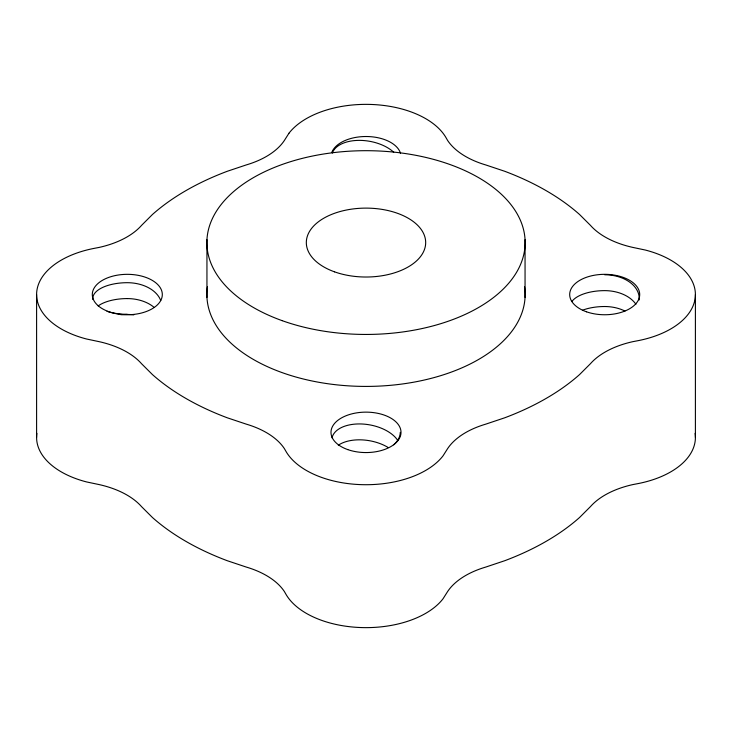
<?xml version="1.0" encoding="UTF-8"?>
<svg xmlns="http://www.w3.org/2000/svg" width="732" height="732" viewBox="0 0 732 732"><rect width="100%" height="100%" fill="white"/><g stroke="black" fill="none" stroke-linecap="round" stroke-linejoin="round"><path stroke-width="1.1" d="M695.4 294.538L695.4 437.462M525.054 239.684L525.054 297.421M206.946 239.684L206.946 297.421M36.6 294.538L36.6 437.462M695.107 433.39A84.336 48.696 0 0 1 637.124 483.77L632.823 484.593A79.568 45.933 0 0 0 590.44 506.626L579.534 517.524A254.608 146.995 0 0 1 504.668 560.739L485.783 567.062A79.568 45.933 0 0 0 447.627 591.529L443.052 598.749A84.336 48.696 0 0 1 361.59 627.571A84.336 48.696 0 0 1 285.791 593.991L284.364 591.511A79.568 45.942 0 0 0 246.208 567.044L227.332 560.739A254.608 146.995 0 0 1 152.466 517.524L141.523 506.617A79.568 45.933 0 0 0 99.14 484.584L86.632 481.949A84.336 48.696 0 0 1 36.893 433.39M524.569 286.853A159.128 91.875 0 0 1 366 386.414A159.128 91.875 0 0 1 207.43 286.853M331.779 152.457A35.008 20.212 0 0 1 366.851 136.518A35.008 20.212 0 0 1 400.541 153.427M332.017 437.828A34.605 19.782 9.8 0 1 361.718 423.984A34.605 19.782 9.8 0 1 397.842 440.609M400.267 432.356A34.605 19.782 -9.8 0 1 393.706 444.818M338.294 445.221A34.605 19.782 9.8 0 1 387.832 447.316M127.304 314.33A34.605 15.82 0 0 1 107.028 311.301M92.845 299.498A34.605 15.82 0 0 1 127.304 282.689A34.605 23.744 0 0 1 160.738 300.541M127.304 298.583A34.605 23.744 0 0 1 153.894 307.193M98.17 305.912A34.605 15.82 0 0 1 127.304 298.574M133.764 314.888A34.605 23.744 0 0 0 127.304 314.458A34.605 15.82 0 0 0 120.844 314.733M332.355 153.07A34.605 19.782 9.8 0 1 358.543 140.379A34.605 19.782 9.8 0 1 393.706 152.201M571.866 301.557A34.605 15.82 0 0 1 604.696 290.631A34.605 23.744 0 0 1 635.925 304.274M604.696 274.765A34.605 23.744 0 0 1 639.155 300.001M624.972 311.063A34.605 23.744 0 0 0 604.696 306.516A34.605 15.82 0 0 0 582.709 310.148M288.948 133.251L284.373 140.471A79.568 45.933 0 0 1 246.217 164.938L227.332 171.261A254.608 146.995 0 0 0 152.466 214.476L141.56 225.374A79.568 45.942 0 0 1 99.177 247.407L94.876 248.23A84.336 48.696 0 0 0 36.719 291.986A84.336 48.696 0 0 0 86.632 339.026L99.14 341.661A79.568 45.933 0 0 1 141.523 363.694L152.466 374.601A254.608 146.995 0 0 0 227.332 417.816L246.208 424.121A79.568 45.942 0 0 1 284.364 448.588L285.791 451.068A84.336 48.696 0 0 0 361.59 484.648A84.336 48.696 0 0 0 443.052 455.826L447.627 448.606A79.568 45.933 0 0 1 485.783 424.139L504.668 417.816A254.608 146.995 0 0 0 579.534 374.601L590.44 363.703A79.568 45.933 0 0 1 632.823 341.67L637.124 340.847A84.336 48.696 0 0 0 695.281 297.082A84.336 48.696 0 0 0 645.368 250.051L632.86 247.416A79.568 45.933 0 0 1 590.477 225.383L579.534 214.476A254.608 146.995 0 0 0 504.668 171.261L485.792 164.956A79.568 45.942 0 0 1 447.636 140.489L446.209 138.009A84.336 48.696 0 0 0 370.41 104.429A84.336 48.696 0 0 0 288.948 133.251M282.149 320.653A159.128 91.875 0 0 0 525.054 245.449A159.128 91.875 0 0 0 290.805 161.598A159.128 91.875 0 0 0 282.149 320.653M586.46 311.795A35.008 20.212 0 0 0 639.695 295.033A35.008 20.212 0 0 0 587.933 276.797A35.008 20.212 0 0 0 586.46 311.795M109.068 311.795A35.008 20.212 0 0 0 162.303 295.033A35.008 20.212 0 0 0 110.541 276.797A35.008 20.212 0 0 0 109.068 311.795M347.764 449.604A35.008 20.212 0 0 0 400.999 432.841A35.008 20.212 0 0 0 349.237 414.605A35.008 20.212 0 0 0 347.764 449.604M334.551 271.847A59.676 34.45 0 0 0 425.649 243.646A59.676 34.45 0 0 0 337.8 212.207A59.676 34.45 0 0 0 334.551 271.847"/></g></svg>
